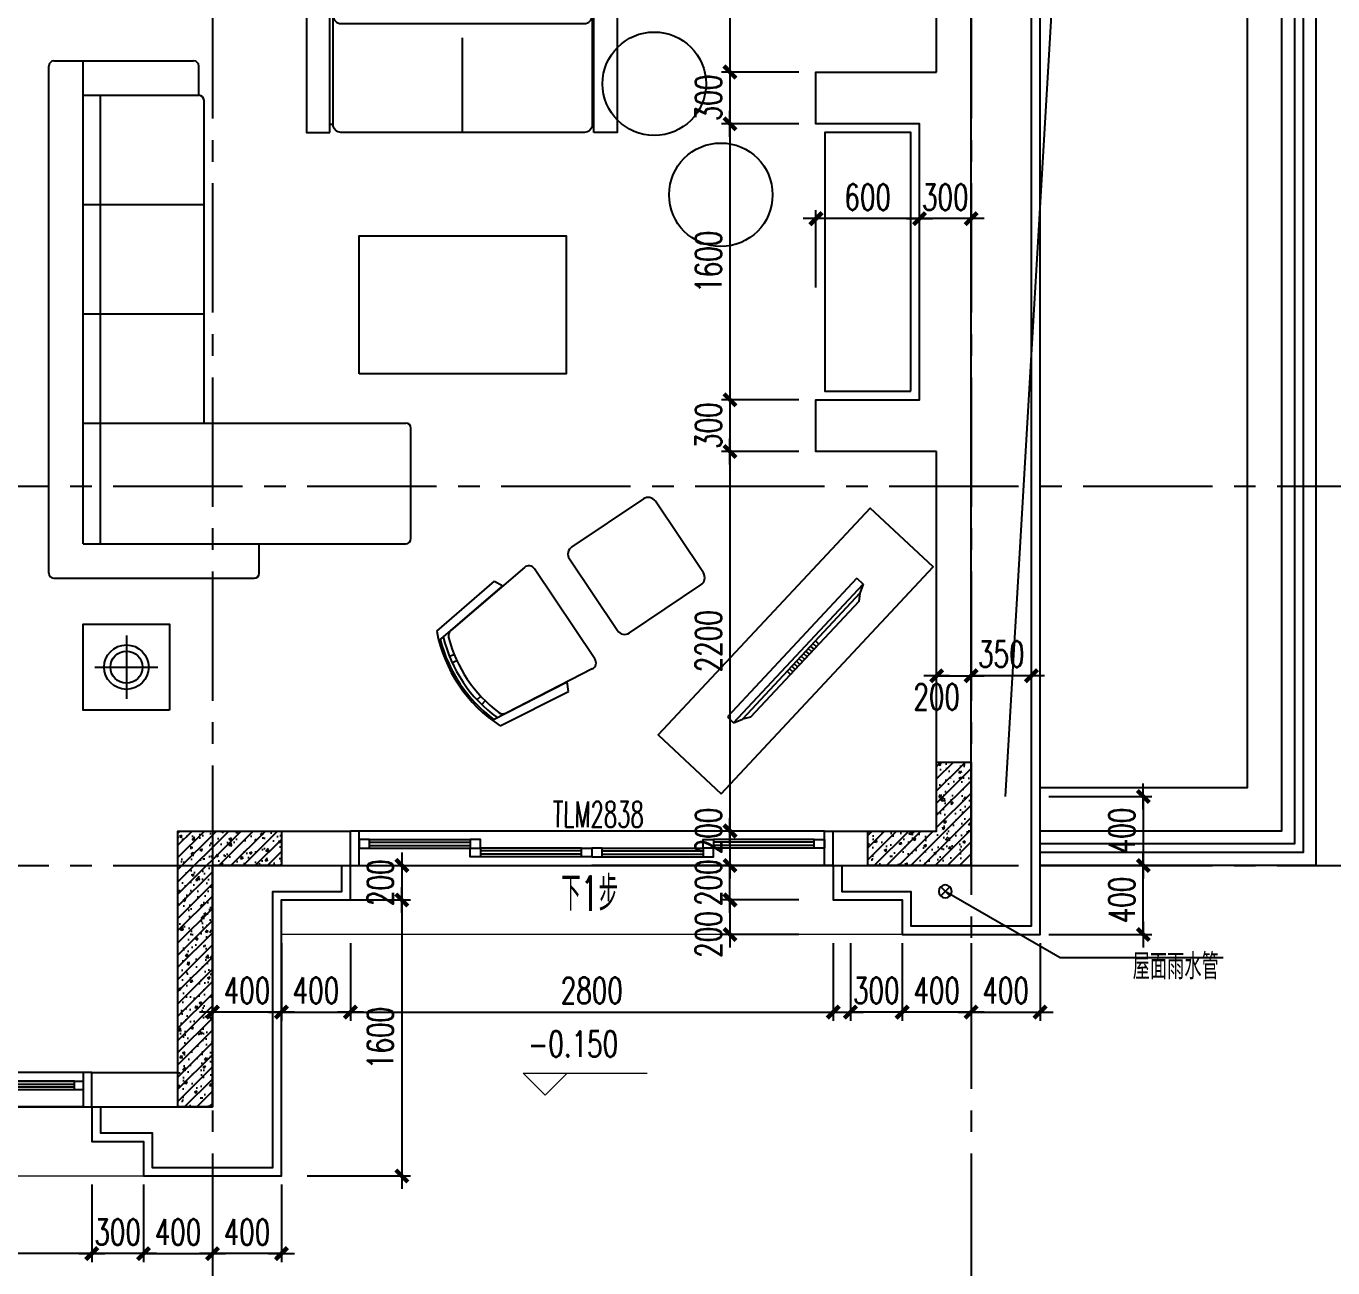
# Model space of a CAD drawing. Extents: x -395226 to -176901, y -140672 to 68263.
# Drawn here: x -308550 to -300972, y 42987 to 50186 of the extents above; entities that cross this region are included whole.
import ezdxf
from ezdxf.enums import TextEntityAlignment as Align

# ---------------------------------------------------------------- set-up
doc = ezdxf.new("R2010")
doc.units = 0
doc.header["$LTSCALE"] = 1000
doc.header["$MEASUREMENT"] = 0
doc.linetypes.add('ACAD_ISO08W100', pattern=[36, 24, -3, 6, -3])
doc.linetypes.add('Plans$0$CENTER2', pattern=[1.125, 0.75, -0.125, 0.125, -0.125])
doc.layers.get('0').update_dxf_attribs({"linetype": 'CONTINUOUS'})
doc.layers.get('Defpoints').update_dxf_attribs({"linetype": 'CONTINUOUS'})
for name, color, linetype in [('A-COLUMN', 1, 'CONTINUOUS'), ('A-COLUMN-hatch', 252, 'CONTINUOUS'), ('A-DIM', 201, 'CONTINUOUS'), ('A-DOTE', 8, 'ACAD_ISO08W100'), ('A-FIN-GRAN', 34, 'CONTINUOUS'), ('A-FUR', 251, 'CONTINUOUS'), ('A-LINE', 8, 'CONTINUOUS'), ('A-NOTE', 150, 'CONTINUOUS'), ('A-RAIN', 6, 'CONTINUOUS'), ('A-TEXT-CN', 31, 'CONTINUOUS'), ('A-WALL', 2, 'CONTINUOUS'), ('A-WINDOW', 4, 'CONTINUOUS'), ('A-WINDOW-TEXT', 93, 'CONTINUOUS'), ('Plans$0$Grid', 9, 'Plans$0$CENTER2')]:
    doc.layers.add(name, color=color, linetype=linetype)
doc.layers.add('A-LEVEL', color=135, linetype='CONTINUOUS', lineweight=0)
doc.layers.add('A-STAIR', color=30, linetype='CONTINUOUS', lineweight=0)
doc.styles.add('_HZTXT', font='tjromans.shx', dxfattribs={"width": 0.7, "bigfont": 'tjhztxt.shx'})
doc.styles.add('DIM_FONT', font='SIMPLEX', dxfattribs={"width": 0.7, "bigfont": 'GBCBIG'})
doc.styles.add('PRC-S', font='tjromans.shx', dxfattribs={"width": 0.7, "bigfont": 'tjhztxt.shx'})
doc.styles.add('TJHZTXT', font='tjromans.shx', dxfattribs={"width": 0.8, "bigfont": 'tjhztxt.shx'})
doc.styles.add('zjz', font='tjromans.shx', dxfattribs={"width": 0.7, "height": 500, "bigfont": 'tjhztxt.shx'})
doc.dimstyles.new('DIM100', dxfattribs={"dimscale": 100, "dimtxt": 3, "dimasz": 0.01, "dimexe": 1, "dimexo": 1, "dimgap": 1, "dimtad": 1, "dimdec": 0, "dimzin": 0, "dimdsep": 46, "dimtxsty": 'DIM_FONT', "dimblk1": '_DIMX', "dimblk2": '_DIMX', "dimsah": 1, "dimcen": 0.01, "dimclrd": 256, "dimclre": 256, "dimclrt": 7, "dimadec": 0, "dimazin": 0, "dimtfac": 1, "dimtdec": 0, "dimtix": 1, "dimtmove": 2, "dimatfit": 3, "dimldrblk": '_DIMX', "dimfxl": 0, "dimtolj": 1, "dimtzin": 5, "dimarcsym": 0})

# ---------------------------------------------------------------- blocks, each defined once
blk = doc.blocks.new('Grid')
at = {"layer": 'Plans$0$Grid', "color": 8}
for p, q in [((-1748.2, 23320), (-1748.2, -15380)), ((2651.8, 23320), (2651.8, -15380)), ((-28198.2, 11440), (8601.8, 11440)), ((-28198.2, 9240), (8601.8, 9240))]:
    blk.add_line(p, q, dxfattribs=at)
blk = doc.blocks.new('A$C539A1996')
for p, q in [((-2019.9, -579), (-2019.9, 321)), ((-489.9, -579), (-489.9, 321)), ((-2019.9, 173.2), (-2010.8, 173.2)), ((-508.5, 173.2), (-489.9, 173.2)), ((-1259.7, -579), (-1259.7, -30.5)), ((-2010.8, -534), (-2019.9, -534))]:
    blk.add_line(p, q)
for points in [[(-489.9, 321), (-2154.9, 321), (-2154.9, -579), (-2019.9, -579)], [(-2019.9, 321), (-354.9, 321), (-354.9, -579), (-489.9, -579)], [(-508.5, -534), (-489.9, -534)]]:
    blk.add_lwpolyline(points)
blk.add_lwpolyline([(-2010.8, 97.2), (-2010.8, 215.3, -0.414214), (-1965.8, 260.3), (-553.5, 260.3, -0.414214), (-508.5, 215.3), (-508.5, 97.2, -0.414214), (-553.5, 52.2), (-1965.8, 52.2, -0.414214)], format="xyb", close=True)
blk.add_lwpolyline([(-2010.8, 97.2), (-2010.8, -534, 0.414214), (-1965.8, -579), (-553.5, -579, 0.414214), (-508.5, -534), (-508.5, 97.2)], format="xyb")
blk = doc.blocks.new('A$C6EA700B1')
for p, q in [((-1020.4, 1174.4), (329.6, 1174.4)), ((1679.6, 1174.4), (329.6, 1174.4)), ((-960.4, 1074.4), (-375.4, 1074.4)), ((269.6, 1124.4), (-315.4, 1124.4)), ((269.6, 1109.4), (-315.4, 1109.4)), ((269.6, 1089.4), (-315.4, 1089.4)), ((269.6, 1074.4), (-315.4, 1074.4)), ((389.6, 1124.4), (974.6, 1124.4)), ((389.6, 1109.4), (974.6, 1109.4)), ((389.6, 1089.4), (974.6, 1089.4)), ((389.6, 1074.4), (974.6, 1074.4)), ((1619.6, 1074.4), (1034.6, 1074.4)), ((-960.4, 1059.4), (-375.4, 1059.4)), ((-960.4, 1039.4), (-375.4, 1039.4)), ((-960.4, 1024.4), (-375.4, 1024.4)), ((1619.6, 1059.4), (1034.6, 1059.4)), ((1619.6, 1039.4), (1034.6, 1039.4)), ((1619.6, 1024.4), (1034.6, 1024.4)), ((1679.6, 974.4), (-1020.4, 974.4))]:
    blk.add_line(p, q)
for points in [[(-1070.4, 1174.4), (-1020.4, 1174.4), (-1020.4, 974.4), (-1070.4, 974.4)], [(1729.6, 1174.4), (1679.6, 1174.4), (1679.6, 974.4), (1729.6, 974.4)]]:
    blk.add_lwpolyline(points)
for points in [[(-1020.4, 1024.4), (-1020.4, 1074.4), (-960.4, 1074.4), (-960.4, 1024.4)], [(-315.4, 1074.4), (-315.4, 1124.4), (-375.4, 1124.4), (-375.4, 1074.4)], [(-375.4, 1024.4), (-375.4, 1074.4), (-315.4, 1074.4), (-315.4, 1024.4)], [(329.6, 1074.4), (329.6, 1124.4), (269.6, 1124.4), (269.6, 1074.4)], [(329.6, 1074.4), (329.6, 1124.4), (389.6, 1124.4), (389.6, 1074.4)], [(974.6, 1074.4), (974.6, 1124.4), (1034.6, 1124.4), (1034.6, 1074.4)], [(1034.6, 1024.4), (1034.6, 1074.4), (974.6, 1074.4), (974.6, 1024.4)], [(1679.6, 1024.4), (1679.6, 1074.4), (1619.6, 1074.4), (1619.6, 1024.4)]]:
    blk.add_lwpolyline(points, close=True)
blk = doc.blocks.new('_DIMX')
blk.add_line((-150, 0), (150, 0))
at = {"const_width": 50}
blk.add_lwpolyline([(-70, -70), (70, 70)], dxfattribs=at)
blk = doc.blocks.new('*D143')
at = {"layer": 'A-DIM', "lineweight": -2}
for p, q in [((-307469.5, 43469.8), (-307469.5, 43019.8)), ((-307069.5, 43469.8), (-307069.5, 43019.8)), ((-307070, 43069.8), (-307469, 43069.8))]:
    blk.add_line(p, q, dxfattribs=at)
at = {"layer": 'Defpoints', "color": 0}
for p in [(-307469.5, 43519.8), (-307069.5, 43519.8), (-307469.5, 43069.8)]:
    blk.add_point(p, dxfattribs=at)
at = {"layer": 'A-DIM', "lineweight": -2, "xscale": 0.5, "yscale": 0.5, "zscale": 0.5, "rotation": 180}
blk.add_blockref('_DIMX', (-307469.5, 43069.8), dxfattribs=at)
at = {"layer": 'A-DIM', "lineweight": -2, "xscale": 0.5, "yscale": 0.5, "zscale": 0.5}
blk.add_blockref('_DIMX', (-307069.5, 43069.8), dxfattribs=at)
at = {"layer": 'A-DIM', "insert": (-307269.5, 43194.8), "char_height": 150, "attachment_point": 5, "style": 'DIM_FONT'}
blk.add_mtext('\\A1;400', dxfattribs=at)
blk = doc.blocks.new('*D308')
at = {"layer": 'A-DIM', "lineweight": -2}
for p, q in [((-306919.5, 45119.8), (-306320.9, 45119.8)), ((-306370.9, 45119.3), (-306370.9, 43520.3)), ((-306919.5, 43519.8), (-306320.9, 43519.8))]:
    blk.add_line(p, q, dxfattribs=at)
at = {"layer": 'Defpoints', "color": 0}
for p in [(-306969.5, 45119.8), (-306969.5, 43519.8), (-306370.9, 43519.8)]:
    blk.add_point(p, dxfattribs=at)
at = {"layer": 'A-DIM', "lineweight": -2, "xscale": 0.5, "yscale": 0.5, "zscale": 0.5}
for p, rotation in [((-306370.9, 45119.8), 90), ((-306370.9, 43519.8), 270)]:
    blk.add_blockref('_DIMX', p, dxfattribs=dict(at, rotation=rotation))
at = {"layer": 'A-DIM', "insert": (-306495.9, 44319.8), "char_height": 150, "attachment_point": 5, "rotation": 90, "style": 'DIM_FONT'}
blk.add_mtext('\\A1;1600', dxfattribs=at)
blk = doc.blocks.new('*D309')
at = {"layer": 'A-DIM', "lineweight": -2}
for p, q in [((-306919.5, 45319.8), (-306320.9, 45319.8)), ((-306370.9, 45320.3), (-306370.9, 45320.8)), ((-306370.9, 45319.8), (-306370.9, 45119.8)), ((-306919.5, 45119.8), (-306320.9, 45119.8)), ((-306370.9, 45119.3), (-306370.9, 45118.8))]:
    blk.add_line(p, q, dxfattribs=at)
at = {"layer": 'Defpoints', "color": 0}
for p in [(-306969.5, 45319.8), (-306969.5, 45119.8), (-306370.9, 45119.8)]:
    blk.add_point(p, dxfattribs=at)
at = {"layer": 'A-DIM', "lineweight": -2, "xscale": 0.5, "yscale": 0.5, "zscale": 0.5}
for p, rotation in [((-306370.9, 45319.8), 270), ((-306370.9, 45119.8), 90)]:
    blk.add_blockref('_DIMX', p, dxfattribs=dict(at, rotation=rotation))
at = {"layer": 'A-DIM', "insert": (-306495.9, 45219.8), "char_height": 150, "attachment_point": 5, "rotation": 90, "style": 'DIM_FONT'}
blk.add_mtext('\\A1;200', dxfattribs=at)
blk = doc.blocks.new('*D137')
at = {"layer": 'A-DIM', "lineweight": -2}
for p, q in [((-303469.5, 44869.8), (-303469.5, 44419.8)), ((-303069.5, 44869.8), (-303069.5, 44419.8)), ((-303070, 44469.8), (-303469, 44469.8))]:
    blk.add_line(p, q, dxfattribs=at)
at = {"layer": 'Defpoints', "color": 0}
for p in [(-303469.5, 44919.8), (-303069.5, 44919.8), (-303469.5, 44469.8)]:
    blk.add_point(p, dxfattribs=at)
at = {"layer": 'A-DIM', "lineweight": -2, "xscale": 0.5, "yscale": 0.5, "zscale": 0.5}
for p, rotation in [((-303469.5, 44469.8), 179.9999999999854), ((-303069.5, 44469.8), 359.9999999999854)]:
    blk.add_blockref('_DIMX', p, dxfattribs=dict(at, rotation=rotation))
at = {"layer": 'A-DIM', "insert": (-303269.5, 44594.8), "char_height": 150, "attachment_point": 5, "style": 'DIM_FONT'}
blk.add_mtext('\\A1;400', dxfattribs=at)
blk = doc.blocks.new('*D140')
at = {"layer": 'A-DIM', "lineweight": -2}
for p, q in [((-302619.5, 45719.8), (-302020.9, 45719.8)), ((-302070.9, 45719.3), (-302070.9, 45320.3)), ((-302619.5, 45319.8), (-302020.9, 45319.8))]:
    blk.add_line(p, q, dxfattribs=at)
at = {"layer": 'Defpoints', "color": 0}
for p in [(-302669.5, 45719.8), (-302669.5, 45319.8), (-302070.9, 45319.8)]:
    blk.add_point(p, dxfattribs=at)
at = {"layer": 'A-DIM', "lineweight": -2, "xscale": 0.5, "yscale": 0.5, "zscale": 0.5}
for p, rotation in [((-302070.9, 45719.8), 90), ((-302070.9, 45319.8), 270)]:
    blk.add_blockref('_DIMX', p, dxfattribs=dict(at, rotation=rotation))
at = {"layer": 'A-DIM', "insert": (-302195.9, 45519.8), "char_height": 150, "attachment_point": 5, "rotation": 90, "style": 'DIM_FONT'}
blk.add_mtext('\\A1;400', dxfattribs=at)
blk = doc.blocks.new('*D138')
at = {"layer": 'A-DIM', "lineweight": -2}
for p, q in [((-303769.5, 44869.8), (-303769.5, 44419.8)), ((-303469.5, 44869.8), (-303469.5, 44419.8)), ((-303770, 44469.8), (-303770.5, 44469.8)), ((-303469.5, 44469.8), (-303769.5, 44469.8)), ((-303469, 44469.8), (-303468.5, 44469.8))]:
    blk.add_line(p, q, dxfattribs=at)
at = {"layer": 'Defpoints', "color": 0}
for p in [(-303769.5, 44919.8), (-303469.5, 44919.8), (-303769.5, 44469.8)]:
    blk.add_point(p, dxfattribs=at)
at = {"layer": 'A-DIM', "lineweight": -2, "xscale": 0.5, "yscale": 0.5, "zscale": 0.5}
for p, rotation in [((-303769.5, 44469.8), 359.9999998710849), ((-303469.5, 44469.8), 179.999999871085)]:
    blk.add_blockref('_DIMX', p, dxfattribs=dict(at, rotation=rotation))
at = {"layer": 'A-DIM', "insert": (-303619.5, 44594.8), "char_height": 150, "attachment_point": 5, "rotation": 360, "style": 'DIM_FONT'}
blk.add_mtext('\\A1;300', dxfattribs=at)
blk = doc.blocks.new('*D311')
at = {"layer": 'A-DIM', "lineweight": -2}
for p, q in [((-303069.5, 46019.8), (-303069.5, 46469.8)), ((-302719.5, 46019.8), (-302719.5, 46469.8)), ((-303070, 46419.8), (-303070.5, 46419.8)), ((-302719.5, 46419.8), (-303069.5, 46419.8)), ((-302719, 46419.8), (-302718.5, 46419.8))]:
    blk.add_line(p, q, dxfattribs=at)
at = {"layer": 'Defpoints', "color": 0}
for p in [(-303069.5, 46419.8), (-303069.5, 45969.8), (-302719.5, 45969.8)]:
    blk.add_point(p, dxfattribs=at)
at = {"layer": 'A-DIM', "lineweight": -2, "xscale": 0.5, "yscale": 0.5, "zscale": 0.5}
for p, rotation in [((-303069.5, 46419.8), 1.547021797063854e-11), ((-302719.5, 46419.8), 180.0000000000155)]:
    blk.add_blockref('_DIMX', p, dxfattribs=dict(at, rotation=rotation))
at = {"layer": 'A-DIM', "insert": (-302894.5, 46544.8), "char_height": 150, "attachment_point": 5, "style": 'DIM_FONT'}
blk.add_mtext('\\A1;350', dxfattribs=at)
blk = doc.blocks.new('*D320')
at = {"layer": 'A-DIM', "lineweight": -2}
for p, q in [((-303269.5, 46019.8), (-303269.5, 46469.8)), ((-303069.5, 46019.8), (-303069.5, 46469.8)), ((-303269, 46419.8), (-303070, 46419.8))]:
    blk.add_line(p, q, dxfattribs=at)
at = {"layer": 'Defpoints', "color": 0}
for p in [(-303069.5, 46419.8), (-303269.5, 45969.8), (-303069.5, 45969.8)]:
    blk.add_point(p, dxfattribs=at)
at = {"layer": 'A-DIM', "lineweight": -2, "xscale": 0.5, "yscale": 0.5, "zscale": 0.5, "rotation": 180}
blk.add_blockref('_DIMX', (-303269.5, 46419.8), dxfattribs=at)
at = {"layer": 'A-DIM', "lineweight": -2, "xscale": 0.5, "yscale": 0.5, "zscale": 0.5}
blk.add_blockref('_DIMX', (-303069.5, 46419.8), dxfattribs=at)
at = {"layer": 'A-DIM', "insert": (-303269.5, 46297.3), "char_height": 150, "attachment_point": 5, "style": 'DIM_FONT'}
blk.add_mtext('\\A1;200', dxfattribs=at)
blk = doc.blocks.new('*D324')
at = {"layer": 'A-DIM', "lineweight": -2}
for p, q in [((-304068.1, 45519.8), (-304518.1, 45519.8)), ((-304468.1, 45519.3), (-304468.1, 45320.3)), ((-304068.1, 45319.8), (-304518.1, 45319.8))]:
    blk.add_line(p, q, dxfattribs=at)
at = {"layer": 'Defpoints', "color": 0}
for p in [(-304018.1, 45519.8), (-304468.1, 45319.8), (-304018.1, 45319.8)]:
    blk.add_point(p, dxfattribs=at)
at = {"layer": 'A-DIM', "lineweight": -2, "xscale": 0.5, "yscale": 0.5, "zscale": 0.5}
for p, rotation in [((-304468.1, 45519.8), 90), ((-304468.1, 45319.8), 270)]:
    blk.add_blockref('_DIMX', p, dxfattribs=dict(at, rotation=rotation))
at = {"layer": 'A-DIM', "insert": (-304593.1, 45519.8), "char_height": 150, "attachment_point": 5, "rotation": 90, "style": 'DIM_FONT'}
blk.add_mtext('\\A1;200', dxfattribs=at)
blk = doc.blocks.new('*D325')
at = {"layer": 'A-DIM', "lineweight": -2}
for p, q in [((-304068.1, 47719.8), (-304518.1, 47719.8)), ((-304468.1, 47719.3), (-304468.1, 45520.3)), ((-304068.1, 45519.8), (-304518.1, 45519.8))]:
    blk.add_line(p, q, dxfattribs=at)
at = {"layer": 'Defpoints', "color": 0}
for p in [(-304018.1, 47719.8), (-304468.1, 45519.8), (-304018.1, 45519.8)]:
    blk.add_point(p, dxfattribs=at)
at = {"layer": 'A-DIM', "lineweight": -2, "xscale": 0.5, "yscale": 0.5, "zscale": 0.5}
for p, rotation in [((-304468.1, 47719.8), 90), ((-304468.1, 45519.8), 270)]:
    blk.add_blockref('_DIMX', p, dxfattribs=dict(at, rotation=rotation))
at = {"layer": 'A-DIM', "insert": (-304593.1, 46619.8), "char_height": 150, "attachment_point": 5, "rotation": 90, "style": 'DIM_FONT'}
blk.add_mtext('\\A1;2200', dxfattribs=at)
blk = doc.blocks.new('*D326')
at = {"layer": 'A-DIM', "lineweight": -2}
for p, q in [((-304068.1, 48019.8), (-304518.1, 48019.8)), ((-304468.1, 48020.3), (-304468.1, 48020.8)), ((-304468.1, 48019.8), (-304468.1, 47719.8)), ((-304068.1, 47719.8), (-304518.1, 47719.8)), ((-304468.1, 47719.3), (-304468.1, 47718.8))]:
    blk.add_line(p, q, dxfattribs=at)
at = {"layer": 'Defpoints', "color": 0}
for p in [(-304018.1, 48019.8), (-304468.1, 47719.8), (-304018.1, 47719.8)]:
    blk.add_point(p, dxfattribs=at)
at = {"layer": 'A-DIM', "lineweight": -2, "xscale": 0.5, "yscale": 0.5, "zscale": 0.5}
for p, rotation in [((-304468.1, 48019.8), 270), ((-304468.1, 47719.8), 90)]:
    blk.add_blockref('_DIMX', p, dxfattribs=dict(at, rotation=rotation))
at = {"layer": 'A-DIM', "insert": (-304593.1, 47869.8), "char_height": 150, "attachment_point": 5, "rotation": 90, "style": 'DIM_FONT'}
blk.add_mtext('\\A1;300', dxfattribs=at)
blk = doc.blocks.new('*D327')
at = {"layer": 'A-DIM', "lineweight": -2}
for p, q in [((-304068.1, 49619.8), (-304518.1, 49619.8)), ((-304468.1, 49619.3), (-304468.1, 48020.3)), ((-304068.1, 48019.8), (-304518.1, 48019.8))]:
    blk.add_line(p, q, dxfattribs=at)
at = {"layer": 'Defpoints', "color": 0}
for p in [(-304018.1, 49619.8), (-304468.1, 48019.8), (-304018.1, 48019.8)]:
    blk.add_point(p, dxfattribs=at)
at = {"layer": 'A-DIM', "lineweight": -2, "xscale": 0.5, "yscale": 0.5, "zscale": 0.5}
for p, rotation in [((-304468.1, 49619.8), 90), ((-304468.1, 48019.8), 270)]:
    blk.add_blockref('_DIMX', p, dxfattribs=dict(at, rotation=rotation))
at = {"layer": 'A-DIM', "insert": (-304593.1, 48819.8), "char_height": 150, "attachment_point": 5, "rotation": 90, "style": 'DIM_FONT'}
blk.add_mtext('\\A1;1600', dxfattribs=at)
blk = doc.blocks.new('*D328')
at = {"layer": 'A-DIM', "lineweight": -2}
for p, q in [((-304068.1, 49919.8), (-304518.1, 49919.8)), ((-304468.1, 49920.3), (-304468.1, 49920.8)), ((-304468.1, 49919.8), (-304468.1, 49619.8)), ((-304068.1, 49619.8), (-304518.1, 49619.8)), ((-304468.1, 49619.3), (-304468.1, 49618.8))]:
    blk.add_line(p, q, dxfattribs=at)
at = {"layer": 'Defpoints', "color": 0}
for p in [(-304018.1, 49919.8), (-304468.1, 49619.8), (-304018.1, 49619.8)]:
    blk.add_point(p, dxfattribs=at)
at = {"layer": 'A-DIM', "lineweight": -2, "xscale": 0.5, "yscale": 0.5, "zscale": 0.5}
for p, rotation in [((-304468.1, 49919.8), 270), ((-304468.1, 49619.8), 90)]:
    blk.add_blockref('_DIMX', p, dxfattribs=dict(at, rotation=rotation))
at = {"layer": 'A-DIM', "insert": (-304593.1, 49769.8), "char_height": 150, "attachment_point": 5, "rotation": 90, "style": 'DIM_FONT'}
blk.add_mtext('\\A1;300', dxfattribs=at)
blk = doc.blocks.new('*D329')
at = {"layer": 'A-DIM', "lineweight": -2}
for p, q in [((-304068.1, 52119.8), (-304518.1, 52119.8)), ((-304468.1, 52119.3), (-304468.1, 49920.3)), ((-304068.1, 49919.8), (-304518.1, 49919.8))]:
    blk.add_line(p, q, dxfattribs=at)
at = {"layer": 'Defpoints', "color": 0}
for p in [(-304018.1, 52119.8), (-304468.1, 49919.8), (-304018.1, 49919.8)]:
    blk.add_point(p, dxfattribs=at)
at = {"layer": 'A-DIM', "lineweight": -2, "xscale": 0.5, "yscale": 0.5, "zscale": 0.5}
for p, rotation in [((-304468.1, 52119.8), 90), ((-304468.1, 49919.8), 270)]:
    blk.add_blockref('_DIMX', p, dxfattribs=dict(at, rotation=rotation))
at = {"layer": 'A-DIM', "insert": (-304593.1, 51019.8), "char_height": 150, "attachment_point": 5, "rotation": 90, "style": 'DIM_FONT'}
blk.add_mtext('\\A1;2200', dxfattribs=at)
blk = doc.blocks.new('RAIN PIPE@100x100')
for p, q in [((-26.5, -26.5), (26.5, 26.5)), ((-26.5, 26.5), (26.5, -26.5))]:
    blk.add_line(p, q)
blk.add_circle((0, 0), 37.5)
blk = doc.blocks.new('*D141')
at = {"layer": 'A-DIM', "lineweight": -2}
for p, q in [((-302619.5, 45319.8), (-302020.9, 45319.8)), ((-302070.9, 44920.3), (-302070.9, 45319.3)), ((-302619.5, 44919.8), (-302020.9, 44919.8))]:
    blk.add_line(p, q, dxfattribs=at)
at = {"layer": 'Defpoints', "color": 0}
for p in [(-302669.5, 45319.8), (-302070.9, 45319.8), (-302669.5, 44919.8)]:
    blk.add_point(p, dxfattribs=at)
at = {"layer": 'A-DIM', "lineweight": -2, "xscale": 0.5, "yscale": 0.5, "zscale": 0.5}
for p, rotation in [((-302070.9, 45319.8), 90), ((-302070.9, 44919.8), 270)]:
    blk.add_blockref('_DIMX', p, dxfattribs=dict(at, rotation=rotation))
at = {"layer": 'A-DIM', "insert": (-302195.9, 45119.8), "char_height": 150, "attachment_point": 5, "rotation": 90, "style": 'DIM_FONT'}
blk.add_mtext('\\A1;400', dxfattribs=at)
blk = doc.blocks.new('*D139')
at = {"layer": 'A-DIM', "lineweight": -2}
for p, q in [((-303069.5, 44869.8), (-303069.5, 44419.8)), ((-302669.5, 44869.8), (-302669.5, 44419.8)), ((-303069, 44469.8), (-302670, 44469.8))]:
    blk.add_line(p, q, dxfattribs=at)
at = {"layer": 'Defpoints', "color": 0}
for p in [(-303069.5, 44919.8), (-302669.5, 44919.8), (-302669.5, 44469.8)]:
    blk.add_point(p, dxfattribs=at)
at = {"layer": 'A-DIM', "lineweight": -2, "xscale": 0.5, "yscale": 0.5, "zscale": 0.5, "rotation": 180}
blk.add_blockref('_DIMX', (-303069.5, 44469.8), dxfattribs=at)
at = {"layer": 'A-DIM', "lineweight": -2, "xscale": 0.5, "yscale": 0.5, "zscale": 0.5}
blk.add_blockref('_DIMX', (-302669.5, 44469.8), dxfattribs=at)
at = {"layer": 'A-DIM', "insert": (-302869.5, 44594.8), "char_height": 150, "attachment_point": 5, "style": 'DIM_FONT'}
blk.add_mtext('\\A1;400', dxfattribs=at)
blk = doc.blocks.new('*D142')
at = {"layer": 'A-DIM', "lineweight": -2}
for p, q in [((-307869.5, 43469.8), (-307869.5, 43019.8)), ((-307469.5, 43469.8), (-307469.5, 43019.8)), ((-307869, 43069.8), (-307470, 43069.8))]:
    blk.add_line(p, q, dxfattribs=at)
at = {"layer": 'Defpoints', "color": 0}
for p in [(-307869.5, 43519.8), (-307469.5, 43519.8), (-307469.5, 43069.8)]:
    blk.add_point(p, dxfattribs=at)
at = {"layer": 'A-DIM', "lineweight": -2, "xscale": 0.5, "yscale": 0.5, "zscale": 0.5, "rotation": 180}
blk.add_blockref('_DIMX', (-307869.5, 43069.8), dxfattribs=at)
at = {"layer": 'A-DIM', "lineweight": -2, "xscale": 0.5, "yscale": 0.5, "zscale": 0.5}
blk.add_blockref('_DIMX', (-307469.5, 43069.8), dxfattribs=at)
at = {"layer": 'A-DIM', "insert": (-307669.5, 43194.8), "char_height": 150, "attachment_point": 5, "style": 'DIM_FONT'}
blk.add_mtext('\\A1;400', dxfattribs=at)
blk = doc.blocks.new('*D330')
at = {"layer": 'A-DIM', "lineweight": -2}
for p, q in [((-303369.5, 48669.8), (-303369.5, 49119.8)), ((-303069.5, 48669.8), (-303069.5, 49119.8)), ((-303370, 49069.8), (-303370.5, 49069.8)), ((-303069.5, 49069.8), (-303369.5, 49069.8)), ((-303069, 49069.8), (-303068.5, 49069.8))]:
    blk.add_line(p, q, dxfattribs=at)
at = {"layer": 'Defpoints', "color": 0}
for p in [(-303369.5, 49069.8), (-303369.5, 48619.8), (-303069.5, 48619.8)]:
    blk.add_point(p, dxfattribs=at)
at = {"layer": 'A-DIM', "lineweight": -2, "xscale": 0.5, "yscale": 0.5, "zscale": 0.5}
for p, rotation in [((-303369.5, 49069.8), 1.669155096832054e-11), ((-303069.5, 49069.8), 180.0000000000167)]:
    blk.add_blockref('_DIMX', p, dxfattribs=dict(at, rotation=rotation))
at = {"layer": 'A-DIM', "insert": (-303219.5, 49194.8), "char_height": 150, "attachment_point": 5, "style": 'DIM_FONT'}
blk.add_mtext('\\A1;300', dxfattribs=at)
blk = doc.blocks.new('*D331')
at = {"layer": 'A-DIM', "lineweight": -2}
for p, q in [((-303969.5, 48669.8), (-303969.5, 49119.8)), ((-303369.5, 48669.8), (-303369.5, 49119.8)), ((-303370, 49069.8), (-303969, 49069.8))]:
    blk.add_line(p, q, dxfattribs=at)
at = {"layer": 'Defpoints', "color": 0}
for p in [(-303969.5, 49069.8), (-303969.5, 48619.8), (-303369.5, 48619.8)]:
    blk.add_point(p, dxfattribs=at)
at = {"layer": 'A-DIM', "lineweight": -2, "xscale": 0.5, "yscale": 0.5, "zscale": 0.5}
for p, rotation in [((-303969.5, 49069.8), 180.0000000000084), ((-303369.5, 49069.8), 8.313350008393174e-12)]:
    blk.add_blockref('_DIMX', p, dxfattribs=dict(at, rotation=rotation))
at = {"layer": 'A-DIM', "insert": (-303669.5, 49194.8), "char_height": 150, "attachment_point": 5, "style": 'DIM_FONT'}
blk.add_mtext('\\A1;600', dxfattribs=at)
blk = doc.blocks.new('A$C27EA7CCC')
at = {"layer": 'A-LEVEL', "linetype": 'ByBlock'}
blk.add_lwpolyline([(1018, 509), (509, 0), (0, 509), (2880, 509)], dxfattribs=at)
at = {"layer": 'A-LEVEL', "style": 'zjz', "width": 0.7}
for tag, p in [('-6.000（建筑）', (3635, 1346)), ('-6.300（结构）', (3635, 645))]:
    blk.add_attdef(tag, text='', height=600, dxfattribs=at).set_placement(p, align=Align.RIGHT)
blk = doc.blocks.new('*D333')
at = {"layer": 'A-DIM', "lineweight": -2}
for p, q in [((-304068.1, 45119.8), (-304518.1, 45119.8)), ((-304468.1, 45119.3), (-304468.1, 44920.3)), ((-304068.1, 44919.8), (-304518.1, 44919.8))]:
    blk.add_line(p, q, dxfattribs=at)
at = {"layer": 'Defpoints', "color": 0}
for p in [(-304018.1, 45119.8), (-304468.1, 44919.8), (-304018.1, 44919.8)]:
    blk.add_point(p, dxfattribs=at)
at = {"layer": 'A-DIM', "lineweight": -2, "xscale": 0.5, "yscale": 0.5, "zscale": 0.5}
for p, rotation in [((-304468.1, 45119.8), 90), ((-304468.1, 44919.8), 270)]:
    blk.add_blockref('_DIMX', p, dxfattribs=dict(at, rotation=rotation))
at = {"layer": 'A-DIM', "insert": (-304593.1, 44919.8), "char_height": 150, "attachment_point": 5, "rotation": 90, "style": 'DIM_FONT'}
blk.add_mtext('\\A1;200', dxfattribs=at)
blk = doc.blocks.new('Plans$0$A$C0CE53308')
for p, q in [((213.4, -1665), (213.4, -565)), ((213.4, -565), (263.5, -565)), ((263.5, -565), (263.5, -1665)), ((263.5, -565), (285.8, -615.8)), ((285.8, -1614.2), (285.8, -615.8)), ((313.4, -655.5), (285.8, -615.8)), ((313.4, -1574.5), (313.4, -655.5)), ((313.4, -995), (285.8, -995)), ((313.4, -1015), (285.8, -1015)), ((313.4, -1035), (285.8, -1035)), ((313.4, -1055), (285.8, -1055)), ((313.4, -1075), (285.8, -1075)), ((313.4, -1095), (285.8, -1095)), ((313.4, -1115), (285.8, -1115)), ((313.4, -1135), (285.8, -1135)), ((313.4, -1155), (285.8, -1155)), ((313.4, -1175), (285.8, -1175)), ((313.4, -1195), (285.8, -1195)), ((313.4, -1215), (285.8, -1215)), ((313.4, -1235), (285.8, -1235)), ((285.8, -1614.2), (313.4, -1574.5)), ((213.4, -1665), (263.5, -1665)), ((263.5, -1665), (285.8, -1614.2))]:
    blk.add_line(p, q)
blk = doc.blocks.new('Plans$0$bedside_lamp')
for p, q in [((156074.6, 2667), (156074.6, 3033)), ((155891.5, 2850), (156257.6, 2850))]:
    blk.add_line(p, q)
for radius in [129, 93]:
    blk.add_circle((156074.6, 2850), radius)
blk = doc.blocks.new('Plans$0$A$C2B105C25')
for p, q in [((-1756.3, 2595.3), (-1756.3, 1435.3)), ((-1726.3, 2625.3), (1213.7, 2625.3)), ((1243.7, 2595.3), (1243.7, 1785.3)), ((-1556.3, 2425.3), (-1556.3, 777.9)), ((-1556.3, 2425.3), (1243.7, 2425.3)), ((-856.3, 2425.3), (-856.3, 2325.3)), ((-222.9, 2425.3), (-222.9, 2325.3)), ((410.4, 2425.3), (410.4, 2325.3)), ((1043.7, 2425.3), (1043.7, 1755.3)), ((-1556.3, 2325.3), (1043.7, 2325.3)), ((-856.3, 2325.3), (-856.3, 555.3)), ((-222.9, 2325.3), (-222.9, 1725.3)), ((410.4, 2325.3), (410.4, 1725.3)), ((1043.7, 1755.3), (1213.7, 1755.3)), ((-856.3, 1725.3), (1013.7, 1725.3)), ((-1726.3, 1405.3), (-1556.3, 1405.3)), ((-1556.3, 777.9), (-1556.3, 555.3)), ((-1526.3, 525.3), (-886.3, 525.3))]:
    blk.add_line(p, q)
for centre, start, end in [((-1726.3, 2595.3), 90, 180), ((1213.7, 2595.3), 0, 90), ((1013.7, 1755.3), 270, 0), ((1213.7, 1785.3), 270, 0), ((-1726.3, 1435.3), 180, 270), ((-1526.3, 555.3), 180, 270), ((-886.3, 555.3), 270, 0)]:
    blk.add_arc(centre, 30, start, end)
blk = doc.blocks.new('Plans$0$A$C647D47BD')
for p, q in [((107.6, 692.7), (50, 207.2)), ((215.7, 692.3), (222.9, 663.1)), ((255.2, 699.6), (260.7, 670.1)), ((514.8, 699.6), (509.3, 670.1)), ((554.3, 692.3), (547.1, 663.1)), ((662.4, 692.7), (720, 207.2)), ((55, 672.2), (0, 232.2)), ((715, 672.2), (770, 232.2)), ((30.8, 44.7), (96.8, 602.1)), ((739.2, 44.7), (673.2, 602.1)), ((0, 232.2), (50, 207.2)), ((770, 232.2), (720, 207.2)), ((70.5, 0), (699.5, 0))]:
    blk.add_line(p, q)
for centre, radius, start, end in [((385, -97.3), 837.3, 66.78735, 113.21265), ((385, -106.6), 816.6, 69.84812, 110.15188), ((385, -106.6), 836.6, 70.53621, 109.46379), ((136.5, 597.4), 40, 109.44323, 173.24663), ((385, -106.6), 786.6, 70.55677, 109.44323), ((633.5, 597.4), 40, 6.75337, 70.55677), ((70.5, 40), 40, 173.24663, 270), ((699.5, 40), 40, 270, 6.75337)]:
    blk.add_arc(centre, radius, start, end)
blk = doc.blocks.new('Plans$0$A$C1BBB47EB')
for p, q in [((0, -50), (0, 0)), ((0, 0), (850, 0)), ((800, 0), (0, 0)), ((50, 0), (50, -50)), ((800, -50), (800, 0)), ((850, 0), (850, -50)), ((850, -50), (0, -50)), ((50, -17.5), (800, -17.5)), ((50, -32.5), (800, -32.5)), ((850, -50), (800, -50))]:
    blk.add_line(p, q)
blk = doc.blocks.new('Plans$0$A$C7D013BD0')
for p, q in [((3350, 0), (50, 0)), ((3350, -200), (50, -200))]:
    blk.add_line(p, q)
for points in [[(50, -200), (50, 0), (0, 0), (0, -200), (50, -200)], [(3400, -200), (3400, 0), (3350, 0), (3350, -200), (3400, -200)]]:
    blk.add_lwpolyline(points)
at = {"xscale": -1}
for p in [(900, -50), (1700, -100)]:
    blk.add_blockref('Plans$0$A$C1BBB47EB', p, dxfattribs=at)
for p in [(2500, -50), (1700, -100)]:
    blk.add_blockref('Plans$0$A$C1BBB47EB', p)
blk = doc.blocks.new('Columes')
at = {"layer": 'A-COLUMN-hatch'}
h = blk.add_hatch(dxfattribs=at)
h.set_pattern_fill('钢筋混凝土', color=256, scale=20, style=0)
h.set_pattern_definition([(45, (10570.62, 20040), (-35.3553, 35.3553), []), (50, (10570.62, 20040), (143.452, -12.55), [15, -165]), (355, (10570.62, 20040), (-27.75, 150.438), [12, -132]), (100.451, (10582.57, 20038.95), (115.702, 137.888), [12.748, -140.228]), (46.184, (10570.62, 20080), (213.45, -33.104), [22.5, -247.5]), (96.636, (10588.4, 20077.24), (186.93, 194.824), [19.12, -210.343]), (351.184, (10570.62, 20080), (186.93, 194.824), [18, -198]), (21, (10590.62, 20070), (119.381, -80.524), [15, -165]), (326, (10590.62, 20070), (48.663, 145.03), [12, -132]), (71.451, (10600.57, 20063.29), (168.045, 64.506), [12.748, -140.228]), (37.5, (10570.62, 20040), (2.432, 66.5788), [0, -130.4, 0, -134, 0, -132.5]), (7.5, (10570.62, 20040), (52.614, 78.8823), [0, -76.4, 0, -127.4, 0, -50.5]), (327.5, (10526.02, 20040), (106.7645, -4.511), [0, -50, 0, -156, 0, -207]), (317.5, (10506.02, 20040), (116.637, 20.021), [0, -65, 0, -103.6, 0, -147])])
h.paths.add_polyline_path([(11170.6, 20640), (11170.6, 20040), (10570.6, 20040), (10570.6, 20240), (10970.6, 20240), (10970.6, 20640)])
h = blk.add_hatch(dxfattribs=at)
h.set_pattern_fill('钢筋混凝土', color=256, scale=20, style=0)
h.set_pattern_definition([(45, (6570.62, 18640), (-35.3553, 35.3553), []), (50, (6570.62, 18640), (143.452, -12.5504), [15, -165]), (355, (6570.62, 18640), (-27.75, 150.438), [12, -132]), (100.451, (6582.57, 18638.95), (115.702, 137.888), [12.748, -140.228]), (46.184, (6570.62, 18680), (213.448, -33.104), [22.5, -247.5]), (96.636, (6588.4, 18677.24), (186.933, 194.824), [19.122, -210.343]), (351.184, (6570.62, 18680), (186.932, 194.824), [18, -198]), (21, (6590.62, 18670), (119.381, -80.524), [15, -165]), (326, (6590.62, 18670), (48.663, 145.03), [12, -132]), (71.451, (6600.57, 18663.29), (168.045, 64.506), [12.748, -140.228]), (37.5, (6570.62, 18640), (2.432, 66.5788), [0, -130.4, 0, -134, 0, -132.5]), (7.5, (6570.62, 18640), (52.614, 78.8823), [0, -76.4, 0, -127.4, 0, -50.5]), (327.5, (6526.02, 18640), (106.7645, -4.511), [0, -50, 0, -156, 0, -207]), (317.5, (6506.02, 18640), (116.637, 20.021), [0, -65, 0, -103.6, 0, -147])])
h.paths.add_polyline_path([(6570.6, 18640), (6570.6, 20240), (7170.6, 20240), (7170.6, 20040), (6770.6, 20040), (6770.6, 18640)])
for points in [[(11170.6, 20640), (11170.6, 20040), (10570.6, 20040), (10570.6, 20240), (10970.6, 20240), (10970.6, 20640)], [(6570.6, 18640), (6570.6, 20240), (7170.6, 20240), (7170.6, 20040), (6770.6, 20040), (6770.6, 18640)]]:
    blk.add_lwpolyline(points, close=True)
blk = doc.blocks.new('*D144')
at = {"layer": 'A-DIM', "lineweight": -2}
for p, q in [((-308169.5, 43469.8), (-308169.5, 43019.8)), ((-307869.5, 43469.8), (-307869.5, 43019.8)), ((-308170, 43069.8), (-308170.5, 43069.8)), ((-307869.5, 43069.8), (-308169.5, 43069.8)), ((-307869, 43069.8), (-307868.5, 43069.8))]:
    blk.add_line(p, q, dxfattribs=at)
at = {"layer": 'Defpoints', "color": 0}
for p in [(-308169.5, 43519.8), (-307869.5, 43519.8), (-308169.5, 43069.8)]:
    blk.add_point(p, dxfattribs=at)
at = {"layer": 'A-DIM', "lineweight": -2, "xscale": 0.5, "yscale": 0.5, "zscale": 0.5}
for p, rotation in [((-308169.5, 43069.8), 359.9999999999889), ((-307869.5, 43069.8), 179.9999999999889)]:
    blk.add_blockref('_DIMX', p, dxfattribs=dict(at, rotation=rotation))
at = {"layer": 'A-DIM', "insert": (-308019.5, 43194.8), "char_height": 150, "attachment_point": 5, "style": 'DIM_FONT'}
blk.add_mtext('\\A1;300', dxfattribs=at)
blk = doc.blocks.new('*D507')
at = {"layer": 'A-DIM', "lineweight": -2}
for p, q in [((-304068.1, 45319.8), (-304518.1, 45319.8)), ((-304468.1, 45320.3), (-304468.1, 45320.8)), ((-304468.1, 45119.8), (-304468.1, 45319.8)), ((-304068.1, 45119.8), (-304518.1, 45119.8)), ((-304468.1, 45119.3), (-304468.1, 45118.8))]:
    blk.add_line(p, q, dxfattribs=at)
at = {"layer": 'Defpoints', "color": 0}
for p in [(-304468.1, 45319.8), (-304018.1, 45319.8), (-304018.1, 45119.8)]:
    blk.add_point(p, dxfattribs=at)
at = {"layer": 'A-DIM', "lineweight": -2, "xscale": 0.5, "yscale": 0.5, "zscale": 0.5}
for p, rotation in [((-304468.1, 45319.8), 270), ((-304468.1, 45119.8), 90)]:
    blk.add_blockref('_DIMX', p, dxfattribs=dict(at, rotation=rotation))
at = {"layer": 'A-DIM', "insert": (-304593.1, 45219.8), "char_height": 150, "attachment_point": 5, "rotation": 90, "style": 'DIM_FONT'}
blk.add_mtext('\\A1;200', dxfattribs=at)
blk = doc.blocks.new('*D511')
at = {"layer": 'A-DIM', "lineweight": -2}
for p, q in [((-311569.5, 43469.8), (-311569.5, 43019.8)), ((-308169.5, 43469.8), (-308169.5, 43019.8)), ((-308170, 43069.8), (-311569, 43069.8))]:
    blk.add_line(p, q, dxfattribs=at)
at = {"layer": 'Defpoints', "color": 0}
for p in [(-311569.5, 43519.8), (-308169.5, 43519.8), (-311569.5, 43069.8)]:
    blk.add_point(p, dxfattribs=at)
at = {"layer": 'A-DIM', "lineweight": -2, "xscale": 0.5, "yscale": 0.5, "zscale": 0.5}
for p, rotation in [((-311569.5, 43069.8), 179.9999999886238), ((-308169.5, 43069.8), 359.9999999886238)]:
    blk.add_blockref('_DIMX', p, dxfattribs=dict(at, rotation=rotation))
at = {"layer": 'A-DIM', "insert": (-309869.5, 43194.8), "char_height": 150, "attachment_point": 5, "rotation": 360, "style": 'DIM_FONT'}
blk.add_mtext('\\A1;3400', dxfattribs=at)
blk = doc.blocks.new('*D515')
at = {"layer": 'A-DIM', "lineweight": -2}
for p, q in [((-307069.5, 44869.8), (-307069.5, 44419.8)), ((-306669.5, 44869.8), (-306669.5, 44419.8)), ((-307069, 44469.8), (-306670, 44469.8))]:
    blk.add_line(p, q, dxfattribs=at)
at = {"layer": 'Defpoints', "color": 0}
for p in [(-307069.5, 44919.8), (-306669.5, 44919.8), (-306669.5, 44469.8)]:
    blk.add_point(p, dxfattribs=at)
at = {"layer": 'A-DIM', "lineweight": -2, "xscale": 0.5, "yscale": 0.5, "zscale": 0.5, "rotation": 180}
blk.add_blockref('_DIMX', (-307069.5, 44469.8), dxfattribs=at)
at = {"layer": 'A-DIM', "lineweight": -2, "xscale": 0.5, "yscale": 0.5, "zscale": 0.5}
blk.add_blockref('_DIMX', (-306669.5, 44469.8), dxfattribs=at)
at = {"layer": 'A-DIM', "insert": (-306869.5, 44594.8), "char_height": 150, "attachment_point": 5, "style": 'DIM_FONT'}
blk.add_mtext('\\A1;400', dxfattribs=at)
blk = doc.blocks.new('*D516')
at = {"layer": 'A-DIM', "lineweight": -2}
for p, q in [((-306669.5, 44869.8), (-306669.5, 44419.8)), ((-303869.5, 44869.8), (-303869.5, 44419.8)), ((-306669, 44469.8), (-303870, 44469.8))]:
    blk.add_line(p, q, dxfattribs=at)
at = {"layer": 'Defpoints', "color": 0}
for p in [(-306669.5, 44919.8), (-303869.5, 44919.8), (-303869.5, 44469.8)]:
    blk.add_point(p, dxfattribs=at)
at = {"layer": 'A-DIM', "lineweight": -2, "xscale": 0.5, "yscale": 0.5, "zscale": 0.5, "rotation": 180}
blk.add_blockref('_DIMX', (-306669.5, 44469.8), dxfattribs=at)
at = {"layer": 'A-DIM', "lineweight": -2, "xscale": 0.5, "yscale": 0.5, "zscale": 0.5}
blk.add_blockref('_DIMX', (-303869.5, 44469.8), dxfattribs=at)
at = {"layer": 'A-DIM', "insert": (-305269.5, 44594.8), "char_height": 150, "attachment_point": 5, "style": 'DIM_FONT'}
blk.add_mtext('\\A1;2800', dxfattribs=at)
blk = doc.blocks.new('*D517')
at = {"layer": 'A-DIM', "lineweight": -2}
for p, q in [((-307469.5, 44869.8), (-307469.5, 44419.8)), ((-307069.5, 44869.8), (-307069.5, 44419.8)), ((-307070, 44469.8), (-307469, 44469.8))]:
    blk.add_line(p, q, dxfattribs=at)
at = {"layer": 'Defpoints', "color": 0}
for p in [(-307469.5, 44919.8), (-307069.5, 44919.8), (-307469.5, 44469.8)]:
    blk.add_point(p, dxfattribs=at)
at = {"layer": 'A-DIM', "lineweight": -2, "xscale": 0.5, "yscale": 0.5, "zscale": 0.5}
for p, rotation in [((-307469.5, 44469.8), 179.9999999999813), ((-307069.5, 44469.8), 359.9999999999812)]:
    blk.add_blockref('_DIMX', p, dxfattribs=dict(at, rotation=rotation))
at = {"layer": 'A-DIM', "insert": (-307269.5, 44594.8), "char_height": 150, "attachment_point": 5, "style": 'DIM_FONT'}
blk.add_mtext('\\A1;400', dxfattribs=at)

msp = doc.modelspace()

# ---------------------------------------------------------------- linework, layer by layer
at = {"layer": 'A-FIN-GRAN'}
for points in [[(-303869.5, 45319.8), (-303869.5, 45119.8), (-303469.5, 45119.8), (-303469.5, 44919.8), (-302669.5, 44919.8), (-302669.5, 45719.8), (-302669.5, 45719.8), (-302669.5, 51919.8), (-302669.5, 51919.8), (-302669.5, 52719.8), (-303469.5, 52719.8), (-303469.5, 52519.8), (-303769.5, 52519.8), (-303769.5, 52319.8)], [(-303819.5, 45319.8), (-303819.5, 45169.8), (-303419.5, 45169.8), (-303419.5, 44969.8), (-302719.5, 44969.8), (-302719.5, 45669.8), (-302719.5, 45669.8), (-302719.5, 51969.8), (-302719.5, 51969.8), (-302719.5, 52669.8), (-303419.5, 52669.8), (-303419.5, 52469.8), (-303719.5, 52469.8), (-303719.5, 52319.8)], [(-302669.5, 52319.8), (-301069.5, 52319.8), (-301069.5, 45319.8), (-302669.5, 45319.8)], [(-302669.5, 52119.8), (-301269.5, 52119.8), (-301269.5, 45519.8), (-302669.5, 45519.8)], [(-302669.5, 51869.8), (-302669.5, 51869.8), (-301469.5, 51869.8), (-301469.5, 45769.8), (-302669.5, 45769.8), (-302669.5, 45769.8)], [(-308169.5, 43919.8), (-308169.5, 43719.8), (-307869.5, 43719.8), (-307869.5, 43519.8), (-307069.5, 43519.8), (-307069.5, 45119.8), (-306669.5, 45119.8), (-306669.5, 45319.8)], [(-308119.5, 43919.8), (-308119.5, 43769.8), (-307819.5, 43769.8), (-307819.5, 43569.8), (-307119.5, 43569.8), (-307119.5, 45169.8), (-306719.5, 45169.8), (-306719.5, 45319.8)]]:
    msp.add_lwpolyline(points, dxfattribs=at)
at = {"layer": 'A-FUR'}
for points in [[(-303419.5, 48069.8), (-303419.5, 49569.8), (-303918.5, 49569.8), (-303918.5, 48069.8)], [(-306618.5, 48169.8), (-306618.5, 48969.8), (-305418.5, 48969.8), (-305418.5, 48169.8)], [(-304518.7, 45735.2), (-303289.8, 47050.4), (-303655.2, 47391.8), (-304884, 46076.5)], [(-307718.5, 46219.8), (-308218.5, 46219.8), (-308218.5, 46719.8), (-307718.5, 46719.8)]]:
    msp.add_lwpolyline(points, close=True, dxfattribs=at)
msp.add_lwpolyline([(-305051.8, 46668.2), (-304636.4, 46946.4, 0.414214), (-304622.7, 47015.8), (-304900.9, 47431.2, 0.414214), (-304970.3, 47444.9), (-305385.7, 47166.6, 0.414214), (-305399.4, 47097.3), (-305121.1, 46681.9, 0.414214)], format="xyb", close=True, dxfattribs=at)
for centre in [(-304907.2, 49851.9), (-304521, 49208.4)]:
    msp.add_circle(centre, 300, dxfattribs=at)
at = {"layer": 'A-LINE'}
msp.add_lwpolyline([(-302869.5, 45719.8), (-302528.8, 51531.5), (-301469.5, 51869.8)], dxfattribs=at)
at = {"layer": 'A-NOTE'}
msp.add_lwpolyline([(-301607, 44785.1), (-302553.2, 44785.1), (-303219.5, 45169.8)], dxfattribs=at)
at = {"layer": 'A-STAIR'}
for p, q in [((-303469.5, 44919.8), (-307069.5, 44919.8)), ((-311869.5, 43519.8), (-307869.5, 43519.8))]:
    msp.add_line(p, q, dxfattribs=at)
at = {"layer": 'A-STAIR', "linetype": 'Continuous', "lineweight": 13}
msp.add_lwpolyline([(-305269.5, 45114.9, 0, 0, 0), (-305269.5, 45114.9, 0, 0, 0), (-305269.5, 44864.9, 40, 0, 0), (-305269.5, 44714.9, 0, 0, 0)], format="xyseb", dxfattribs=at)
at = {"layer": 'A-WALL'}
for p, q in [((-303069.5, 45319.8), (-303069.5, 52319.8)), ((-303269.5, 49919.8), (-303269.5, 52119.8)), ((-303269.5, 45519.8), (-303269.5, 47719.8)), ((-307669.5, 44119.8), (-307669.5, 45519.8)), ((-307669.5, 45519.8), (-306669.5, 45519.8)), ((-306669.5, 45319.8), (-306669.5, 45519.8)), ((-303869.5, 45519.8), (-303269.5, 45519.8)), ((-303869.5, 45319.8), (-303869.5, 45519.8)), ((-307469.5, 43919.8), (-307469.5, 45319.8)), ((-307469.5, 45319.8), (-306669.5, 45319.8)), ((-303869.5, 45319.8), (-303069.5, 45319.8)), ((-308169.5, 44119.8), (-307669.5, 44119.8)), ((-308169.5, 43919.8), (-308169.5, 44119.8)), ((-308169.5, 43919.8), (-307469.5, 43919.8))]:
    msp.add_line(p, q, dxfattribs=at)
msp.add_lwpolyline([(-303269.5, 47719.8), (-303969.5, 47719.8), (-303969.5, 48019.8), (-303369.5, 48019.8), (-303369.5, 49619.8), (-303969.5, 49619.8), (-303969.5, 49919.8), (-303269.5, 49919.8)], dxfattribs=at)
at = {"layer": 'A-WINDOW'}
for points in [[(-302669.5, 52244.8), (-301144.5, 52244.8), (-301144.5, 45394.8), (-302669.5, 45394.8)], [(-302669.5, 52194.8), (-301194.5, 52194.8), (-301194.5, 45444.8), (-302669.5, 45444.8)]]:
    msp.add_lwpolyline(points, dxfattribs=at)
at = {"layer": 'Defpoints', "color": 6}
msp.add_lwpolyline([(-316669.5, 45319.8), (-312269.5, 45319.8), (-312269.5, 43919.8), (-307469.5, 43919.8), (-307469.5, 45319.8), (-303069.5, 45319.8), (-303069.5, 52319.8), (-307469.5, 52319.8), (-307469.5, 55519.8), (-312269.5, 55519.8), (-312269.5, 52319.8), (-316669.5, 52319.8)], dxfattribs=at)

# ---------------------------------------------------------------- block references
at = {"layer": 'A-COLUMN'}
msp.add_blockref('Columes', (-314240.1, 25279.8), dxfattribs=at)
at = {"layer": 'A-DOTE'}
msp.add_blockref('Grid', (-305721.3, 36079.8), dxfattribs=at)
at = {"layer": 'A-FUR', "extrusion": (0, 0, -1), "zscale": -1}
msp.add_blockref('A$C539A1996', (307278.2, 50148.9), dxfattribs=at)
at = {"layer": 'A-FUR'}
for name, p, rotation in [('Plans$0$A$C2B105C25', (-305793.3, 48741.1), 90), ('Plans$0$A$C647D47BD', (-305212.2, 46458.4), 123.8170213703475), ('Plans$0$bedside_lamp', (-310818.5, 202544.4), 269.9999999466392)]:
    msp.add_blockref(name, p, dxfattribs=dict(at, rotation=rotation))
at = {"layer": 'A-FUR', "extrusion": (0, 0, -1), "zscale": -1, "rotation": 223.0554082958284}
msp.add_blockref('Plans$0$A$C0CE53308', (305025.1, 45914.1), dxfattribs=at)
at = {"layer": 'A-LEVEL', "linetype": 'ByBlock'}
ref = msp.add_blockref('A$C27EA7CCC', (-305667.5, 43989.1), dxfattribs=dict(at, xscale=0.25, yscale=0.25, zscale=0.25))
ref.add_attrib('-6.000（建筑）', '-0.150', dxfattribs={"height": 150, "style": 'TJHZTXT', "width": 0.7}).set_placement((-305117, 44210.3), align=Align.RIGHT)
at = {"layer": 'A-RAIN', "xscale": -1, "rotation": 180}
msp.add_blockref('RAIN PIPE@100x100', (-303219.5, 45169.8), dxfattribs=at)
at = {"layer": 'A-WINDOW', "xscale": -1, "rotation": 180}
msp.add_blockref('A$C6EA700B1', (-305599.1, 46494.2), dxfattribs=at)
at = {"layer": 'A-WINDOW'}
msp.add_blockref('Plans$0$A$C7D013BD0', (-311569.5, 44119.8), dxfattribs=at)

# ---------------------------------------------------------------- texts
at = {"layer": 'A-NOTE', "style": 'PRC-S', "width": 0.7}
msp.add_text('屋面雨水管', height=150, rotation=360, dxfattribs=at).set_placement((-302132.6, 44659.1))
at = {"layer": 'A-TEXT-CN', "linetype": 'Continuous', "lineweight": 13, "style": 'PRC-S', "width": 0.6}
msp.add_text('下1步', height=200, dxfattribs=at).set_placement((-305447.1, 45057.2))
at = {"layer": 'A-WINDOW-TEXT', "style": '_HZTXT', "oblique": 0.6, "width": 0.6}
msp.add_text('TLM2838', height=150, dxfattribs=at).set_placement((-305497.4, 45541.2))

# ---------------------------------------------------------------- dimensions: what is measured, and where the dimension line sits
at = {"layer": 'A-DIM'}
for p1, p2, distance, picture, middle in [((-304018.1, 52119.8), (-304018.1, 49919.8), -450, '*D329', (-304593.1, 51019.8)), ((-304018.1, 49919.8), (-304018.1, 49619.8), -450, '*D328', (-304593.1, 49769.8)), ((-304018.1, 49619.8), (-304018.1, 48019.8), -450, '*D327', (-304593.1, 48819.8)), ((-303369.5, 48619.8), (-303969.5, 48619.8), -450, '*D331', (-303669.5, 49194.8)), ((-303069.5, 48619.8), (-303369.5, 48619.8), -450, '*D330', (-303219.5, 49194.8)), ((-304018.1, 48019.8), (-304018.1, 47719.8), -450, '*D326', (-304593.1, 47869.8)), ((-304018.1, 47719.8), (-304018.1, 45519.8), -450, '*D325', (-304593.1, 46619.8)), ((-302719.5, 45969.8), (-303069.5, 45969.8), -450, '*D311', (-302894.5, 46544.8)), ((-302669.5, 45719.8), (-302669.5, 45319.8), 598.6, '*D140', (-302195.9, 45519.8)), ((-306969.5, 45319.8), (-306969.5, 45119.8), 598.6, '*D309', (-306495.9, 45219.8)), ((-304018.1, 45119.8), (-304018.1, 45319.8), 450, '*D507', (-304593.1, 45219.8)), ((-302669.5, 44919.8), (-302669.5, 45319.8), -598.6, '*D141', (-302195.9, 45119.8)), ((-306969.5, 45119.8), (-306969.5, 43519.8), 598.6, '*D308', (-306495.9, 44319.8)), ((-307069.5, 44919.8), (-307469.5, 44919.8), 450, '*D517', (-307269.5, 44594.8)), ((-307069.5, 44919.8), (-306669.5, 44919.8), -450, '*D515', (-306869.5, 44594.8)), ((-306669.5, 44919.8), (-303869.5, 44919.8), -450, '*D516', (-305269.5, 44594.8)), ((-303469.5, 44919.8), (-303769.5, 44919.8), 450, '*D138', (-303619.5, 44594.8)), ((-303069.5, 44919.8), (-303469.5, 44919.8), 450, '*D137', (-303269.5, 44594.8)), ((-303069.5, 44919.8), (-302669.5, 44919.8), -450, '*D139', (-302869.5, 44594.8)), ((-308169.5, 43519.8), (-311569.5, 43519.8), 450, '*D511', (-309869.5, 43194.8)), ((-307869.5, 43519.8), (-308169.5, 43519.8), 450, '*D144', (-308019.5, 43194.8)), ((-307869.5, 43519.8), (-307469.5, 43519.8), -450, '*D142', (-307669.5, 43194.8)), ((-307069.5, 43519.8), (-307469.5, 43519.8), 450, '*D143', (-307269.5, 43194.8))]:
    dim = msp.add_aligned_dim(p1=p1, p2=p2, distance=distance, dimstyle='DIM100', override={"dimscale": 50, "dimclrt": 256}, dxfattribs=at)
    dim.commit()
    dim.dimension.update_dxf_attribs({"geometry": picture, "text_midpoint": middle})
for base, p1, p2, angle, picture, middle in [((-303069.5, 46419.8), (-303269.5, 45969.8), (-303069.5, 45969.8), 0, '*D320', (-303269.5, 46297.3)), ((-304468.1, 45319.8), (-304018.1, 45519.8), (-304018.1, 45319.8), 270, '*D324', (-304593.1, 45519.8)), ((-304468.1, 44919.8), (-304018.1, 45119.8), (-304018.1, 44919.8), 270, '*D333', (-304593.1, 44919.8))]:
    dim = msp.add_linear_dim(base=base, p1=p1, p2=p2, angle=angle, dimstyle='DIM100', override={"dimscale": 50, "dimclrt": 256}, dxfattribs=at)
    dim.commit()
    dim.dimension.update_dxf_attribs({"geometry": picture, "text_midpoint": middle, "dimtype": 129})

doc.saveas('drawing.dxf')
